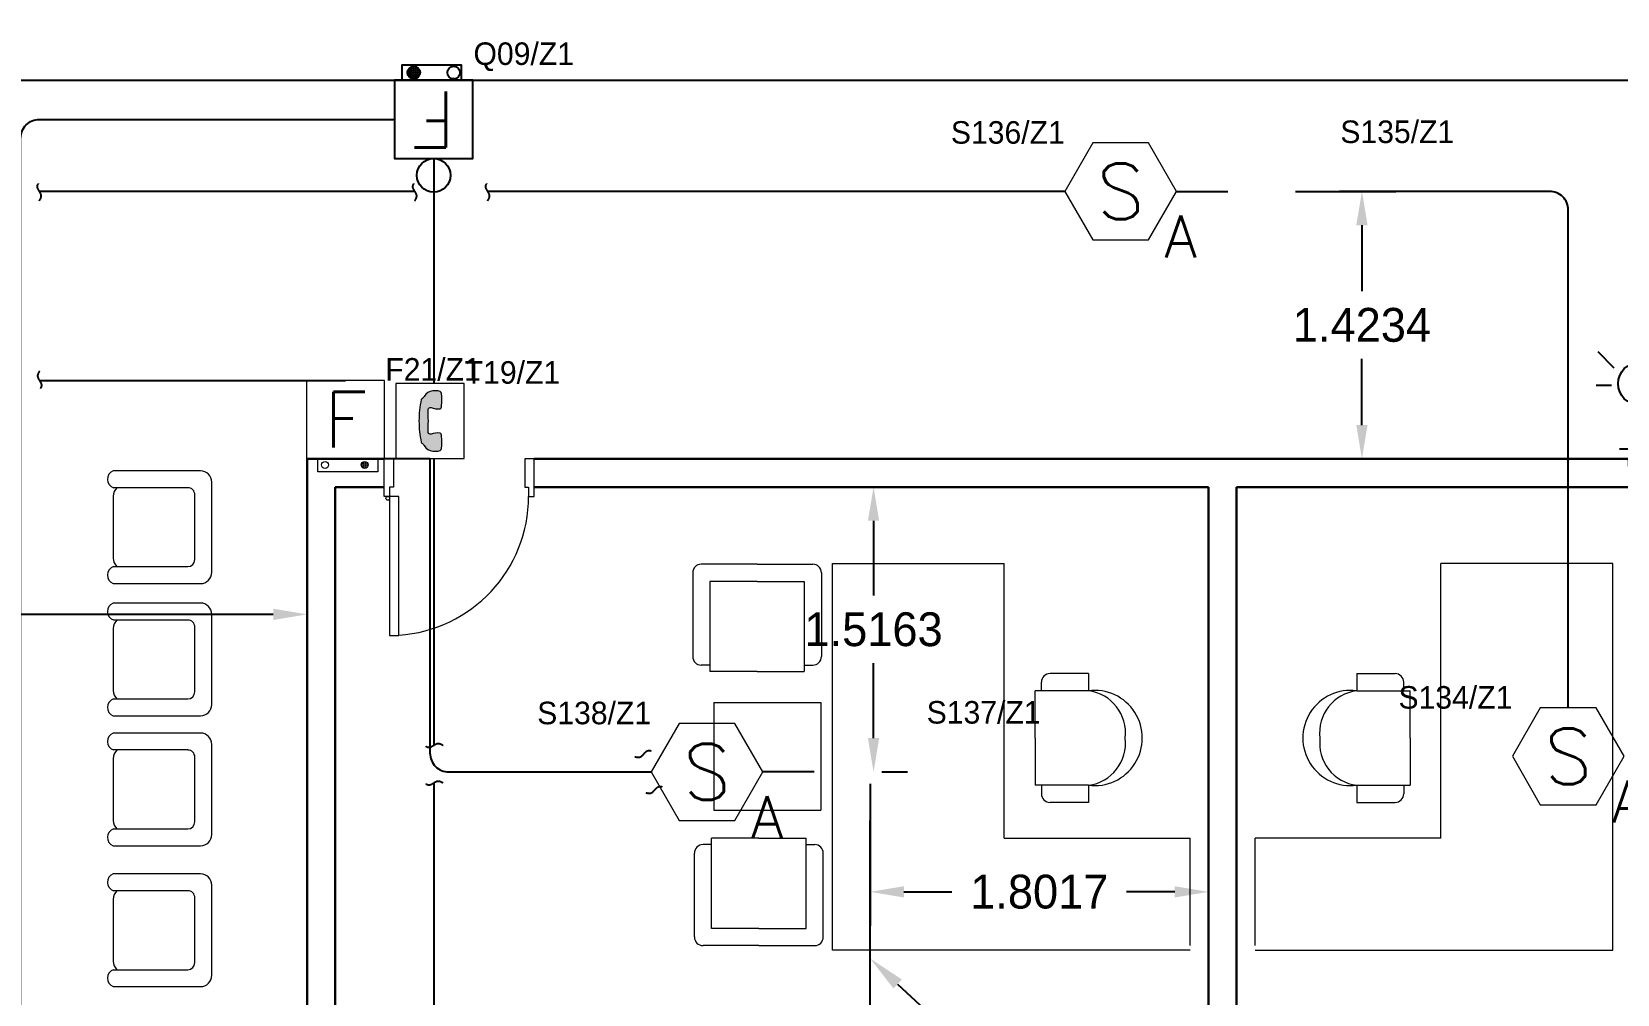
# Model space of a CAD drawing. Extents: x -3404 to 3497, y 0 to 399.
# Drawn here: x 63.86 to 72.3, y 372.23 to 377.35 of the extents above; entities that cross this region are included whole.
import ezdxf
from ezdxf import colors
from ezdxf.entities.mleader import LeaderData, LeaderLine
from ezdxf.enums import TextEntityAlignment as Align
from ezdxf.math import Vec2, Vec3

# ---------------------------------------------------------------- set-up
doc = ezdxf.new("R2010")
doc.units = 0
doc.header["$LTSCALE"] = 0.15
doc.linetypes.add('HIDDEN', pattern=[0.375, 0.25, -0.125])
doc.layers.get('0').update_dxf_attribs({"color": 252})
doc.layers.get('Defpoints').update_dxf_attribs({"color": 252})
for name, color, linetype in [('0 ARCH', 252, 'Continuous'), ('0 DD', 252, 'Continuous'), ('0 fire alarm', 252, 'Continuous'), ('0 sockets', 252, 'Continuous'), ('0 WIRING', 3, 'Continuous'), ('AUTOINCR', 7, 'Continuous'), ('bound', 252, 'Continuous'), ('FIRE_LOOP', 7, 'Continuous'), ('WIRING', 4, 'Continuous')]:
    doc.layers.add(name, color=color, linetype=linetype)
for name, color, linetype, lineweight in [('DOOR', 252, 'Continuous', 20), ('FUR', 252, 'Continuous', 9), ('T-FIRE-B', 4, 'Continuous', 0), ('T-TEXT', 2, 'Continuous', 0), ('wall', 252, 'Continuous', 30)]:
    doc.layers.add(name, color=color, linetype=linetype, lineweight=lineweight)
doc.styles.add('ROMANS', font='ROMANS.shx', dxfattribs={"width": 0.8})
doc.styles.add('TEXT-NFP', font='simplex.shx')
doc.dimstyles.get("Standard").update_dxf_attribs({"dimtxt": 0.18, "dimasz": 0.18, "dimexe": 0.18, "dimexo": 0.0625, "dimgap": 0.09, "dimtad": 0, "dimtih": 1, "dimtoh": 1, "dimdec": 4, "dimzin": 0, "dimdsep": 46, "dimtxsty": 'Standard', "dimcen": 0.09, "dimadec": 0, "dimazin": 0, "dimtfac": 1, "dimtdec": 4, "dimtofl": 0, "dimtmove": 0, "dimatfit": 3, "dimfxl": 1, "dimtolj": 1, "dimtzin": 0, "dimarcsym": 0})
pattern_1 = [(0, (0, 0), (0, 6.985), [5.08, -1.905]), (90, (0, 0), (-6.985, 4e-16), [5.08, -1.905])]

# ---------------------------------------------------------------- blocks, each defined once
blk = doc.blocks.new('ARCH')
at = {"layer": 'bound', "color": 2}
blk.add_lwpolyline([(91.9019, 377.3479), (94.4258, 377.3479), (94.4258, 312.7217), (-14.9939, 312.7217), (-14.9939, 377.0896), (94.6391, 377.0896)], dxfattribs=at)
at = {"layer": 'DOOR'}
for points in [[(65.7648, 374.875), (65.7348, 374.875), (65.7348, 375.075), (65.7848, 375.075), (65.7848, 374.925), (65.7648, 374.925)], [(66.5048, 374.875), (66.5348, 374.875), (66.5348, 375.075), (66.4848, 375.075), (66.4848, 374.925), (66.5048, 374.925)], [(65.7648, 374.875), (65.7648, 374.135), (65.8129, 374.135), (65.8129, 374.875)]]:
    blk.add_lwpolyline(points, close=True, dxfattribs=at)
blk.add_circle((65.7548, 374.865), 0.01, dxfattribs=at)
blk.add_arc((65.7648, 374.875), 0.74, 273.72312, 0, dxfattribs=at)
at = {"layer": 'FUR'}
for p, q in [((64.7576, 375.0111), (64.2926, 375.0111)), ((64.2926, 374.8761), (64.2926, 374.5461)), ((64.6901, 374.9211), (64.2946, 374.9211)), ((64.7276, 374.5386), (64.7276, 374.8836)), ((64.8176, 374.4711), (64.8176, 374.9511)), ((64.2946, 374.5011), (64.6901, 374.5011)), ((67.3784, 374.4685), (67.3784, 374.0227)), ((67.7212, 374.5142), (67.4241, 374.5142)), ((67.7212, 374.5142), (68.0184, 374.5142)), ((68.0641, 374.4685), (68.0641, 374.0227)), ((68.1226, 372.4608), (68.1226, 374.518)), ((68.1226, 374.518), (69.0369, 374.518)), ((69.0369, 373.0562), (69.0369, 374.518)), ((71.3631, 373.0562), (71.3631, 374.518)), ((72.2774, 374.518), (71.3631, 374.518)), ((72.2774, 372.4608), (72.2774, 374.518)), ((64.2926, 374.4111), (64.7576, 374.4111)), ((67.4698, 374.4227), (67.4698, 373.9427)), ((67.7212, 374.4227), (67.4698, 374.4227)), ((67.7212, 374.4227), (67.9727, 374.4227)), ((67.9727, 374.4227), (67.9727, 373.9427)), ((64.7576, 374.3072), (64.2926, 374.3072)), ((64.6901, 374.2172), (64.2946, 374.2172)), ((64.8176, 373.7672), (64.8176, 374.2472)), ((64.2926, 374.1722), (64.2926, 373.8422)), ((64.7276, 373.8347), (64.7276, 374.1797)), ((67.4698, 373.977), (67.4241, 373.977)), ((67.7212, 373.9427), (67.4698, 373.9427)), ((67.7212, 373.9427), (67.9727, 373.9427)), ((67.9727, 373.977), (68.0184, 373.977)), ((69.2355, 373.8406), (69.2355, 373.8863)), ((69.4856, 373.932), (69.2813, 373.932)), ((69.4856, 373.932), (69.4856, 373.8406)), ((70.9144, 373.932), (70.9144, 373.8406)), ((70.9144, 373.932), (71.1187, 373.932)), ((71.1645, 373.8406), (71.1645, 373.8863)), ((64.2946, 373.7972), (64.6901, 373.7972)), ((67.4902, 373.7774), (67.4902, 373.206)), ((67.4902, 373.7774), (68.0616, 373.7774)), ((68.0616, 373.7774), (68.0616, 373.206)), ((69.4856, 373.8406), (69.2013, 373.8406)), ((69.2013, 373.5892), (69.2013, 373.8406)), ((70.9144, 373.8406), (71.1987, 373.8406)), ((71.1987, 373.5892), (71.1987, 373.8406)), ((64.2926, 373.7072), (64.7576, 373.7072)), ((64.7576, 373.6154), (64.2926, 373.6154)), ((64.6901, 373.5254), (64.2946, 373.5254)), ((64.8176, 373.0754), (64.8176, 373.5554)), ((69.2013, 373.5892), (69.2013, 373.3377)), ((71.1987, 373.5892), (71.1987, 373.3377)), ((64.2926, 373.4804), (64.2926, 373.1504)), ((64.7276, 373.1429), (64.7276, 373.4879)), ((69.4856, 373.3377), (69.2013, 373.3377)), ((69.2355, 373.3377), (69.2355, 373.292)), ((69.4856, 373.3377), (69.4856, 373.2463)), ((70.9144, 373.3377), (71.1987, 373.3377)), ((70.9144, 373.3377), (70.9144, 373.2463)), ((71.1645, 373.3377), (71.1645, 373.292)), ((67.4902, 373.206), (68.0616, 373.206)), ((69.4856, 373.2463), (69.2813, 373.2463)), ((70.9144, 373.2463), (71.1187, 373.2463)), ((64.2946, 373.1054), (64.6901, 373.1054)), ((64.2926, 373.0154), (64.7576, 373.0154)), ((67.4794, 373.0219), (67.4337, 373.0219)), ((67.7308, 373.0562), (67.4794, 373.0562)), ((67.4794, 372.5762), (67.4794, 373.0562)), ((67.7308, 373.0562), (67.9823, 373.0562)), ((67.9823, 372.5762), (67.9823, 373.0562)), ((67.9823, 373.0219), (68.028, 373.0219)), ((69.0369, 373.0562), (70.0272, 373.0562)), ((70.0272, 372.4847), (70.0272, 373.0562)), ((71.3631, 373.0562), (70.3728, 373.0562)), ((70.3728, 372.4847), (70.3728, 373.0562)), ((67.388, 372.5305), (67.388, 372.9762)), ((68.0737, 372.5305), (68.0737, 372.9762)), ((64.7576, 372.8662), (64.2926, 372.8662)), ((64.6901, 372.7762), (64.2946, 372.7762)), ((64.8176, 372.3262), (64.8176, 372.8062)), ((64.2926, 372.7312), (64.2926, 372.4012)), ((64.7276, 372.3937), (64.7276, 372.7387)), ((67.7308, 372.5762), (67.4794, 372.5762)), ((67.7308, 372.5762), (67.9823, 372.5762)), ((67.7308, 372.4847), (67.4337, 372.4847)), ((67.7308, 372.4847), (68.028, 372.4847)), ((70.0272, 372.4608), (68.1226, 372.4608)), ((70.3728, 372.4608), (72.2774, 372.4608)), ((64.2946, 372.3562), (64.6901, 372.3562)), ((64.2926, 372.2662), (64.7576, 372.2662))]:
    blk.add_line(p, q, dxfattribs=at)
for centre, radius, start, end in [((67.4241, 374.4685), 0.0457, 90, 180), ((68.0184, 374.4685), 0.0457, 0, 90), ((67.4241, 374.0227), 0.0457, 180, 270), ((68.0184, 374.0227), 0.0457, 270, 0), ((69.2813, 373.8863), 0.0457, 90, 180), ((71.1187, 373.8863), 0.0457, 360, 90), ((69.519, 373.5892), 0.2536, 262.43339, 97.56661), ((69.4577, 373.6171), 0.2253, 352.88231, 82.88231), ((70.881, 373.5892), 0.2536, 82.43339, 277.56661), ((70.9423, 373.6171), 0.2253, 97.11769, 187.11769), ((69.4577, 373.5612), 0.2253, 277.11769, 7.11769), ((70.9423, 373.5612), 0.2253, 172.88231, 262.88231), ((69.2813, 373.292), 0.0457, 180, 270), ((71.1187, 373.292), 0.0457, 270, 360), ((67.4337, 372.9762), 0.0457, 90, 180), ((68.028, 372.9762), 0.0457, 360, 90), ((67.4337, 372.5305), 0.0457, 180, 270), ((68.028, 372.5305), 0.0457, 270, 360)]:
    blk.add_arc(centre, radius, start, end, dxfattribs=at)
for centre, major_axis, start_param, end_param in [((64.3101, 374.9665), (-0.0339, 0.0339), 5.87299, 8.310278), ((64.7576, 374.9511), (-0.0424, 0.0424), 3.926991, 5.497787), ((64.3526, 374.8761), (-0.0424, 0.0424), 6.220521, 7.068583), ((64.6901, 374.8836), (-0.0265, -0.0265), 2.356194, 3.926991), ((64.3526, 374.5461), (-0.0424, -0.0424), -0.785398, 0.062664), ((64.6901, 374.5386), (-0.0265, -0.0265), 0.785398, 2.356194), ((64.3101, 374.4557), (-0.0339, -0.0339), 4.256093, 6.69338), ((64.7576, 374.4711), (-0.0424, -0.0424), 0.785398, 2.356194), ((64.3101, 374.2626), (-0.0339, 0.0339), 5.87299, 8.310278), ((64.7576, 374.2472), (-0.0424, 0.0424), 3.926991, 5.497787), ((64.3526, 374.1722), (-0.0424, 0.0424), 6.220521, 7.068583), ((64.6901, 374.1797), (-0.0265, -0.0265), 2.356194, 3.926991), ((64.3101, 373.7519), (-0.0339, -0.0339), 4.256093, 6.69338), ((64.3526, 373.8422), (-0.0424, -0.0424), -0.785398, 0.062664), ((64.6901, 373.8347), (-0.0265, -0.0265), 0.785398, 2.356194), ((64.7576, 373.7672), (-0.0424, -0.0424), 0.785398, 2.356194), ((64.3101, 373.5708), (-0.0339, 0.0339), 5.87299, 8.310278), ((64.7576, 373.5554), (-0.0424, 0.0424), 3.926991, 5.497787), ((64.3526, 373.4804), (-0.0424, 0.0424), 6.220521, 7.068583), ((64.6901, 373.4879), (-0.0265, -0.0265), 2.356194, 3.926991), ((64.3101, 373.06), (-0.0339, -0.0339), 4.256093, 6.69338), ((64.3526, 373.1504), (-0.0424, -0.0424), -0.785398, 0.062664), ((64.6901, 373.1429), (-0.0265, -0.0265), 0.785398, 2.356194), ((64.7576, 373.0754), (-0.0424, -0.0424), 0.785398, 2.356194), ((64.3101, 372.8216), (-0.0339, 0.0339), 5.87299, 8.310278), ((64.7576, 372.8062), (-0.0424, 0.0424), 3.926991, 5.497787), ((64.3526, 372.7312), (-0.0424, 0.0424), 6.220521, 7.068583), ((64.6901, 372.7387), (-0.0265, -0.0265), 2.356194, 3.926991), ((64.3101, 372.3108), (-0.0339, -0.0339), 4.256093, 6.69338), ((64.3526, 372.4012), (-0.0424, -0.0424), -0.785398, 0.062664), ((64.6901, 372.3937), (-0.0265, -0.0265), 0.785398, 2.356194), ((64.7576, 372.3262), (-0.0424, -0.0424), 0.785398, 2.356194)]:
    blk.add_ellipse(centre, major_axis=major_axis, ratio=1, start_param=start_param, end_param=end_param, dxfattribs=at)
at = {"layer": 'wall'}
for p, q in [((65.325, 375.075), (65.7348, 375.075)), ((65.325, 367.8), (65.325, 375.075)), ((66.5348, 375.075), (70.275, 375.075)), ((73.9152, 375.075), (70.125, 375.075)), ((65.475, 374.925), (65.7348, 374.925)), ((65.475, 371.775), (65.475, 374.925)), ((66.5348, 374.925), (70.125, 374.925)), ((70.125, 374.925), (70.125, 371.775)), ((70.125, 374.925), (70.125, 371.775)), ((70.275, 374.925), (70.275, 371.775)), ((70.275, 374.925), (70.275, 371.775)), ((73.8652, 374.925), (70.275, 374.925))]:
    blk.add_line(p, q, dxfattribs=at)
blk = doc.blocks.new('dressable smoke detectore above false ceiling')
blk.add_lwpolyline([(200, 0), (100, 173.2), (-100, 173.2), (-200, 0), (-100, -173.2), (100, -173.2)], close=True)
at = {"layer": 'T-TEXT', "style": 'ROMANS'}
blk.add_attdef('S', text='', height=200, dxfattribs=at).set_placement((0, 0, 0), align=Align.MIDDLE)
blk.add_attdef('A', text='', height=150, dxfattribs=at).set_placement((214.9, -161.3), align=Align.MIDDLE_CENTER)
blk = doc.blocks.new('*U83')
h = blk.add_hatch()
h.set_pattern_fill('ANGLE', color=3)
h.set_pattern_definition(pattern_1)
h.paths.add_polyline_path([(56, -301.8, 1), (80.6, -301.8, 1)])
blk.add_lwpolyline([(-140, -280), (140, -280), (140, 0), (-140, 0)], close=True)
at = {"color": 3}
blk.add_lwpolyline([(-99, -280), (116, -280), (116, -326), (-99, -326)], close=True, dxfattribs=at)
for centre in [(-73.3, -301.8), (68.3, -301.8)]:
    blk.add_circle(centre, 12.3, dxfattribs=at)
at = {"layer": 'T-TEXT', "style": 'TEXT-NFP'}
blk.add_attdef('F', text='', height=200, dxfattribs=at).set_placement((0, -140, 0), align=Align.MIDDLE)
blk = doc.blocks.new('*U39')
h = blk.add_hatch(color=256)
h.dxf.hatch_style = 1
edge = h.paths.add_edge_path()
edge.add_arc((32.6, 256.8), 14.1, 13.60208, 92.31607)
edge.add_line((32, 270.8), (11.2, 270.8))
edge.add_arc((13.1, 230.7), 40.2, 92.74415, 154.22151)
edge.add_arc((-27.5, 250.3), 4.89, 309.27222, 334.22151, ccw=False)
edge.add_arc((-63.6, 280.9), 52.1, 306.60964, 318.72508, ccw=False)
edge.add_arc((-30.4, 234.6), 4.89, 115.36052, 167.81343)
edge.add_arc((351.8, 152.1), 395.9, 167.80758, 180.29746)
edge.add_arc((347.9, 148), 392, 179.70122, 192.26686)
edge.add_arc((-30.4, 65.8), 4.89, 193.25659, 244.64909)
edge.add_arc((-66.6, 18.3), 54.9, 39.82507, 51.6228, ccw=False)
edge.add_arc((-27.5, 49.7), 4.89, 25.77849, 50.72778, ccw=False)
edge.add_arc((13.1, 69.3), 40.2, 205.77849, 267.25585)
edge.add_line((11.2, 29.2), (32, 29.2))
edge.add_arc((32.6, 43.2), 14.1, 267.68393, 346.39792)
edge.add_arc((-161.2, 66.9), 209.3, 352.60448, 365.90084)
edge.add_arc((12.6, 87.2), 34.4, 1.94009, 17.77394)
edge.add_arc((40.7, 96.2), 4.89, 18.49088, 87.07157)
edge.add_arc((29.9, 27.6), 74.3, 81.42344, 109.99039)
edge.add_arc((2.4, 101.8), 4.89, 250.35129, 295.24228, ccw=False)
edge.add_arc((1.2, 105.9), 8.65, 174.51397, 266.95864, ccw=False)
edge.add_arc((-1021.9, 147.1), 1015.3, 357.71608, 360.1614)
edge.add_arc((-1021.9, 152.9), 1015.3, 359.8386, 362.28392)
edge.add_arc((2.6, 194.4), 10.1, 100.6325, 185.99521, ccw=False)
edge.add_arc((2.4, 199.7), 4.89, 64.75772, 109.64871, ccw=False)
edge.add_arc((32.8, 273.5), 75, 247.79098, 276.68178)
edge.add_arc((40.7, 203.8), 4.89, 279.97605, 341.50912)
edge.add_arc((12.6, 212.8), 34.4, 342.22606, 358.05991)
edge.add_arc((-161.2, 233.1), 209.3, 354.09916, 367.39552)
for p, q in [((136.9, 300), (-136.9, 300)), ((-136.9, 300), (-136.9, 0)), ((136.9, 0), (136.9, 300)), ((-136.9, 0), (136.9, 0))]:
    blk.add_line(p, q)
blk.add_lwpolyline([(46.3, 260.1, 0.357628), (32, 270.8), (11.2, 270.8, 0.27487), (-23.1, 248.2, -0.109294), (-24.4, 246.5, -0.052913), (-32.5, 239.1, 0.232951), (-35.2, 235.7, 0.054551), (-44.1, 150, 0.054883), (-35.2, 64.7, 0.228078), (-32.5, 61.4, -0.051523), (-24.4, 53.5, -0.109294), (-23.1, 51.8, 0.27487), (11.2, 29.2), (32, 29.2, 0.357628), (46.3, 39.9, 0.058081), (46.9, 88.4, 0.069198), (45.3, 97.7, 0.308503), (40.9, 101, 0.125296), (4.5, 97.4, -0.198418), (0.7, 97.2, -0.426767), (-7.4, 106.7, 0.01067), (-6.6, 150, 0.01067), (-7.4, 193.3, -0.390702), (0.7, 204.3, -0.198418), (4.5, 204.1, 0.126732), (41.5, 199, 0.275132), (45.3, 202.3, 0.069198), (46.9, 211.6, 0.058081)], format="xyb", close=True)
blk = doc.blocks.new('*U95')
at = {"linetype": 'ByBlock'}
h = blk.add_hatch(dxfattribs=at)
h.set_pattern_fill('ANGLE', color=2)
h.set_pattern_definition([(0, (2e-14, -140), (0, 6.985), [5.08, -1.905]), (90, (2e-14, -140), (-6.985, 4e-16), [5.08, -1.905])])
h.paths.add_polyline_path([(48.8, -167.5, 1), (93.8, -167.5, 1)])
at = {"color": 2}
blk.add_lwpolyline([(-140, -140), (140, -140), (140, 140), (-140, 140)], close=True, dxfattribs=at)
at = {"color": 6, "linetype": 'ByBlock'}
blk.add_lwpolyline([(-98.4, -140), (113.2, -140), (113.2, -195.1), (-98.4, -195.1)], close=True, dxfattribs=at)
at = {"color": 2}
blk.add_circle((0, 200), 60, dxfattribs=at)
at = {"color": 6, "linetype": 'ByBlock'}
for centre in [(-71.3, -167.5), (71.3, -167.5)]:
    blk.add_circle(centre, 22.5, dxfattribs=at)
at = {"layer": 'T-TEXT', "color": 2, "style": 'TEXT-NFP'}
blk.add_attdef('F', text='', height=200, dxfattribs=at).set_placement((0, 0, 0), align=Align.MIDDLE)
blk = doc.blocks.new('*U101')
at = {"linetype": 'ByBlock'}
h = blk.add_hatch(dxfattribs=at)
h.set_pattern_fill('ANGLE', color=2)
h.set_pattern_definition(pattern_1)
h.paths.add_polyline_path([(27, -14, 1), (15, -14, 1)])
at = {"color": 1}
for p, q in [((-0.8, 373.8), (-0.8, 450)), ((-89.7, 324.6), (-147.6, 382.6)), ((134.9, 380.2), (74.6, 321.5)), ((-99, 262.2), (-154.6, 262.2)), ((99, 262.2), (154.6, 262.2)), ((0, 192.9), (0, 34.9)), ((70.7, 34.9), (-70.7, 34.9)), ((70.7, 0), (-70.7, 0))]:
    blk.add_line(p, q, dxfattribs=at)
at = {"color": 6, "linetype": 'ByBlock'}
blk.add_lwpolyline([(-37.4, 0), (54.5, 0), (54.5, -26), (-37.4, -26)], close=True, dxfattribs=at)
at = {"color": 1}
blk.add_circle((0, 268.8), 75.9, dxfattribs=at)
at = {"color": 6, "linetype": 'ByBlock'}
for centre in [(-21, -14), (21, -14)]:
    blk.add_circle(centre, 6, dxfattribs=at)
blk = doc.blocks.new('endtick', base_point=(-3267.27, -69559.4))
at = {"layer": 'WIRING', "color": 2, "linetype": 'HIDDEN'}
blk.add_spline([(-3267.27, -69509.4), (-3276.985, -69534.4), (-3267.27, -69559.4), (-3256.425, -69584.4), (-3267.27, -69609.4)], degree=3, dxfattribs=at)
blk = doc.blocks.new('*D229')
at = {"layer": '0 DD', "color": 0, "lineweight": -2, "transparency": 16777216}
for p, q in [((68.3233, 373.3462), (68.3233, 372.5905)), ((70.125, 373.1354), (70.125, 372.5905)), ((68.5033, 372.7705), (68.7591, 372.7705)), ((69.945, 372.7705), (69.6891, 372.7705))]:
    blk.add_line(p, q, dxfattribs=at)
at = {"layer": '0 DD', "color": 0, "transparency": 16777216}
for points in [[(68.5033, 372.8005), (68.5033, 372.7405), (68.3233, 372.7705)], [(69.945, 372.8005), (69.945, 372.7405), (70.125, 372.7705)]]:
    blk.add_solid(points, dxfattribs=at)
at = {"layer": 'Defpoints', "color": 0, "transparency": 16777216}
for p in [(68.3233, 373.4087), (70.125, 373.1979), (70.125, 372.7705)]:
    blk.add_point(p, dxfattribs=at)
at = {"layer": '0 DD', "color": 0, "transparency": 16777216, "insert": (69.2241, 372.7705), "char_height": 0.18, "attachment_point": 5}
blk.add_mtext('\\A1;1.8017', dxfattribs=at)
blk = doc.blocks.new('*D230')
at = {"layer": '0 DD', "color": 0, "lineweight": -2, "transparency": 16777216}
for p, q in [((68.3424, 374.925), (68.1615, 374.925)), ((68.3415, 374.745), (68.3415, 374.3468)), ((68.3415, 373.5887), (68.3415, 373.9868)), ((68.3858, 373.4087), (68.5215, 373.4087))]:
    blk.add_line(p, q, dxfattribs=at)
at = {"layer": '0 DD', "color": 0, "transparency": 16777216}
for points in [[(68.3115, 374.745), (68.3715, 374.745), (68.3415, 374.925)], [(68.3115, 373.5887), (68.3715, 373.5887), (68.3415, 373.4087)]]:
    blk.add_solid(points, dxfattribs=at)
at = {"layer": 'Defpoints', "color": 0, "transparency": 16777216}
for p in [(68.3415, 374.925), (68.4049, 374.925), (68.3233, 373.4087)]:
    blk.add_point(p, dxfattribs=at)
at = {"layer": '0 DD', "color": 0, "transparency": 16777216, "insert": (68.3415, 374.1668), "char_height": 0.18, "attachment_point": 5}
blk.add_mtext('\\A1;1.5163', dxfattribs=at)
blk = doc.blocks.new('*D240')
at = {"layer": '0 DD', "color": 0, "lineweight": -2, "transparency": 16777216}
for p, q in [((70.5885, 376.4984), (71.1221, 376.4984)), ((70.9421, 376.3184), (70.9421, 375.9667)), ((70.9421, 375.255), (70.9421, 375.6067)), ((70.5885, 375.075), (71.1221, 375.075))]:
    blk.add_line(p, q, dxfattribs=at)
at = {"layer": '0 DD', "color": 0, "transparency": 16777216}
for points in [[(70.9121, 376.3184), (70.9721, 376.3184), (70.9421, 376.4984)], [(70.9121, 375.255), (70.9721, 375.255), (70.9421, 375.075)]]:
    blk.add_solid(points, dxfattribs=at)
at = {"layer": 'Defpoints', "color": 0, "transparency": 16777216}
for p in [(70.526, 376.4984), (70.526, 375.075), (70.9421, 375.075)]:
    blk.add_point(p, dxfattribs=at)
at = {"layer": '0 DD', "color": 0, "transparency": 16777216, "insert": (70.9421, 375.7867), "char_height": 0.18, "attachment_point": 5}
blk.add_mtext('\\A1;1.4234', dxfattribs=at)
blk = doc.blocks.new('*D241')
at = {"layer": '0 DD', "color": 0, "lineweight": -2, "transparency": 16777216}
for p, q in [((62.2307, 376.0981), (62.2307, 374.0672)), ((65.325, 374.5468), (65.325, 374.0672)), ((62.4107, 374.2472), (62.5173, 374.2472)), ((65.145, 374.2472), (63.5673, 374.2472))]:
    blk.add_line(p, q, dxfattribs=at)
at = {"layer": '0 DD', "color": 0, "transparency": 16777216}
for points in [[(62.4107, 374.2772), (62.4107, 374.2172), (62.2307, 374.2472)], [(65.145, 374.2772), (65.145, 374.2172), (65.325, 374.2472)]]:
    blk.add_solid(points, dxfattribs=at)
at = {"layer": 'Defpoints', "color": 0, "transparency": 16777216}
for p in [(62.2307, 376.1606), (65.325, 374.6093), (65.325, 374.2472)]:
    blk.add_point(p, dxfattribs=at)
at = {"layer": '0 DD', "color": 0, "transparency": 16777216, "insert": (63.0423, 374.2472), "char_height": 0.18, "attachment_point": 5}
blk.add_mtext('\\A1;3.0943', dxfattribs=at)

msp = doc.modelspace()

# ---------------------------------------------------------------- linework, layer by layer
at = {"layer": '0 sockets', "color": 2}
for points in [[(56.99845, 368.08332), (63.7, 368.08332, 0.4142136), (63.8, 368.18332), (63.8, 376.78131, -0.4142136), (63.9, 376.88131), (65.79115, 376.88131)], [(65.99942, 373.34888), (65.99942, 357.65, 0.4142136), (66.09942, 357.55), (70.15404, 357.55)]]:
    msp.add_lwpolyline(points, format="xyb", dxfattribs=at)
for points in [[(65.99942, 376.67305), (65.99942, 375.47526)], [(65.99942, 375.07748), (65.99942, 373.54888)]]:
    msp.add_lwpolyline(points, dxfattribs=at)
at = {"layer": 'FIRE_LOOP', "color": 3}
for points in [[(65.2367, 376.49836), (63.9, 376.49836)], [(65.89942, 376.49836), (64.96257, 376.49836)], [(69.35989, 376.49836), (66.2873, 376.49836)], [(69.95484, 376.49836), (70.22854, 376.49836)], [(63.9, 375.49157), (64.13342, 375.49157)], [(63.9, 375.49157), (65.52992, 375.49157)], [(65.7382, 375.07746), (65.97957, 375.07746)], [(68.02582, 373.40868), (67.75212, 373.40868)]]:
    msp.add_lwpolyline(points, dxfattribs=at)
for points in [[(72.04081, 373.74935), (72.04081, 376.39836, 0.4142136), (71.94081, 376.49836), (70.82349, 376.49836)], [(65.97957, 375.07746), (65.97957, 373.50868, 0.4142136), (66.07957, 373.40868), (67.15717, 373.40868)], [(73.28865, 370.5257), (73.28865, 370.56808, 0.4142136), (73.18865, 370.66808), (68.42329, 370.66808, -0.4142136), (68.32329, 370.76808), (68.32329, 373.15105)]]:
    msp.add_lwpolyline(points, format="xyb", dxfattribs=at)

# ---------------------------------------------------------------- block references
at = {"layer": '0 ARCH', "color": 3}
msp.add_blockref('ARCH', (0, 0), dxfattribs=at)
at = {"layer": '0 fire alarm', "color": 3, "xscale": 0.001488, "yscale": 0.001488, "zscale": 0.001488, "rotation": 180}
msp.add_blockref('*U95', (65.99942, 376.88131), dxfattribs=at).add_auto_attribs({'F': 'F'})
at = {"layer": '0 fire alarm', "color": 3}
for p, xscale, yscale, zscale, rotation in [((63.9, 376.49836), 0.001, 0.001, 0.001, 180), ((65.89942, 376.49836), 0.001, 0.001, 0.001, 180), ((66.2873, 376.49836), 0.001, 0.001, 0.001, 180), ((65.99942, 373.54888), 0.001, 0.001, 0.001, 270), ((67.1183, 373.50432), 0.0009999999999999159, 0.0009999999999999159, 0.0009999999999999159, 106.9772579085145), ((65.99942, 373.34888), 0.001, 0.001, 0.001, 270), ((67.17664, 373.31302), 0.0009999999999999159, 0.0009999999999999159, 0.0009999999999999159, 106.9391617122442)]:
    msp.add_blockref('endtick', p, dxfattribs=dict(at, xscale=xscale, yscale=yscale, zscale=zscale, rotation=rotation))
for name, p, xscale, yscale, zscale in [('*U101', (72.41895, 375.075), 0.001488, 0.001488, 0.001488), ('endtick', (63.9, 375.49157), 0.001, 0.001, 0.001)]:
    msp.add_blockref(name, p, dxfattribs=dict(at, xscale=xscale, yscale=yscale, zscale=zscale))
at = {"layer": 'T-FIRE-B', "color": 2, "xscale": 0.001487761816891826, "yscale": 0.001487761816891826, "zscale": 0.001487761816891826}
for p in [(69.65736, 376.49836), (72.04081, 373.49173), (67.45464, 373.40868)]:
    msp.add_blockref('dressable smoke detectore above false ceiling', p, dxfattribs=at).add_auto_attribs({'S': 'S', 'A': 'A'})
at = {"layer": 'T-FIRE-B', "xscale": 0.001487761816891826, "yscale": 0.001487761816891826, "zscale": 0.001487761816891826}
msp.add_blockref('*U83', (65.52992, 375.49157), dxfattribs=at).add_auto_attribs({'F': 'F'})
at = {"layer": 'T-FIRE-B', "color": 3, "xscale": 0.001326103487042799, "yscale": 0.001326103487042799, "zscale": 0.001326103487042799}
msp.add_blockref('*U39', (65.97957, 375.07746), dxfattribs=at)

# ---------------------------------------------------------------- texts
at = {"layer": 'AUTOINCR', "color": 1}
for s, p in [('Q09/Z1', (66.21127, 377.13512)), ('F21/Z1', (65.74174, 375.45511))]:
    msp.add_text(s, height=0.12, dxfattribs=at).set_placement(p, align=Align.BOTTOM_LEFT)
at = {"layer": 'AUTOINCR', "color": 2}
for s, p in [('S136/Z1', (69.35981, 376.71605)), ('S134/Z1', (71.74326, 373.70941)), ('S138/Z1', (67.15709, 373.62636))]:
    msp.add_text(s, height=0.12, dxfattribs=at).set_placement(p, align=Align.BOTTOM_RIGHT)
for s, p in [('S135/Z1', (70.8271, 376.71958)), ('S137/Z1', (68.62438, 373.6299))]:
    msp.add_text(s, height=0.12, dxfattribs=at).set_placement(p, align=Align.BOTTOM_LEFT)
at = {"layer": 'AUTOINCR', "color": 3}
msp.add_text('T19/Z1', height=0.12, dxfattribs=at).set_placement((66.16471, 375.43882), align=Align.BOTTOM_LEFT)

# ---------------------------------------------------------------- dimensions: what is measured, and where the dimension line sits
at = {"layer": '0 DD', "color": 6}
for base, p1, p2, picture, middle in [((70.94212, 375.075), (70.52601, 376.49836), (70.52601, 375.075), '*D240', (70.94212, 375.78668)), ((68.34152, 374.925), (68.32329, 373.40868), (68.40492, 374.925), '*D230', (68.34152, 374.16684))]:
    dim = msp.add_linear_dim(base=base, p1=p1, p2=p2, angle=90, dimstyle='Standard', dxfattribs=at)
    dim.commit()
    dim.dimension.update_dxf_attribs({"geometry": picture, "text_midpoint": middle})
dim = msp.add_linear_dim(base=(65.325, 374.24723), p1=(62.23068, 376.16055), p2=(65.325, 374.60931), dimstyle='Standard', dxfattribs=at)
dim.commit()
dim.dimension.update_dxf_attribs({"geometry": '*D241', "text_midpoint": (63.04226, 374.24723), "dimtype": 160})
dim = msp.add_linear_dim(base=(70.125, 372.77045), p1=(68.32329, 373.40868), p2=(70.125, 373.19789), dimstyle='Standard', dxfattribs=at)
dim.commit()
dim.dimension.update_dxf_attribs({"geometry": '*D229', "text_midpoint": (69.22415, 372.77045)})

# ---------------------------------------------------------------- leaders
at = {"layer": '0 WIRING', "color": 3}
ml = msp.add_multileader_mtext('Standard', dxfattribs=at)
ml.set_content('LOOP 1 /FACP FOR DETECTORS\\PEMT ? 3/4 INCH CONDUIT\\P(2*1.5)MM2 FIRE RESISTANCE CABLE 105C\\PEXPOSED ABOVE FALSE CEILLING\\PTYPICAL', color=6)
ml.set_leader_properties()
ml.build(insert=Vec2(0, 0))
ml.multileader.update_dxf_attribs({"text_right_attachment_type": 6, "dogleg_length": 0.05, "arrow_head_size": 0.2})
ctx = ml.context
ctx.base_point, ctx.char_height, ctx.arrow_head_size, ctx.landing_gap_size = Vec3(69.06348, 371.775), 0.05, 0.2, 0.01
ctx.right_attachment = 6
notes = []
notes.append((ctx, [(0, (1, 1, 0), (69.01348, 371.775), (1, 0), 0.05, [(0, [(68.32329, 372.41616)], 0, [])])]))
ctx.mtext.insert, ctx.mtext.width, ctx.mtext.flow_direction = Vec3(69.07348, 371.8), 1.734805, 5
for ctx, leaders in notes:
    for number, flags, end, landing, length, lines in leaders:
        leader = LeaderData()
        leader.index, (leader.has_last_leader_line, leader.has_dogleg_vector, leader.attachment_direction) = number, flags
        leader.last_leader_point, leader.dogleg_vector, leader.dogleg_length = Vec3(end), Vec3(landing), length
        for number, points, colour, breaks in lines:
            line = LeaderLine()
            line.index, line.vertices, line.color, line.breaks = number, Vec3.list(points), colors.encode_raw_color(colour), breaks
            leader.lines.append(line)
        ctx.leaders.append(leader)

doc.saveas('drawing.dxf')
